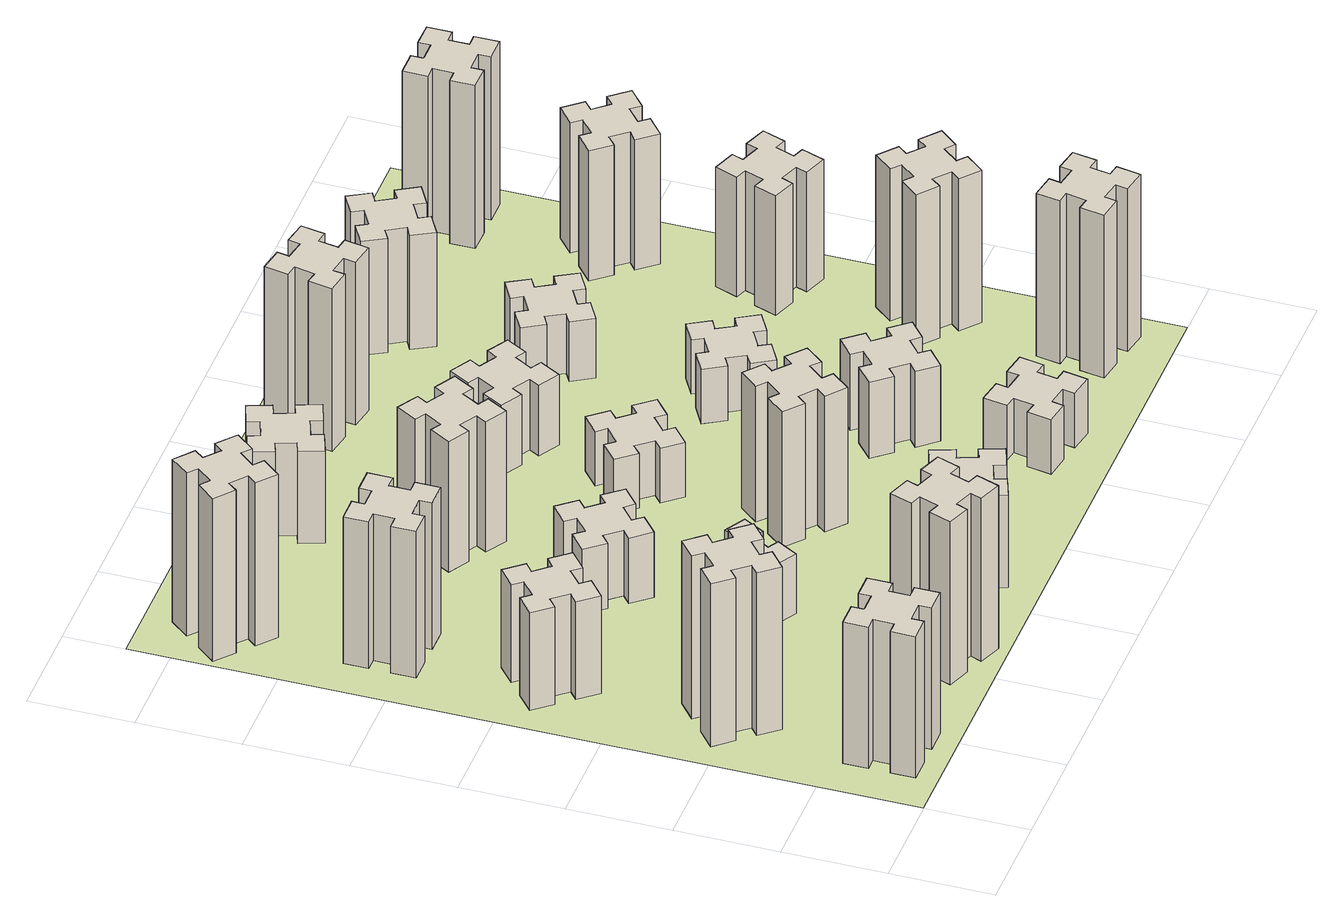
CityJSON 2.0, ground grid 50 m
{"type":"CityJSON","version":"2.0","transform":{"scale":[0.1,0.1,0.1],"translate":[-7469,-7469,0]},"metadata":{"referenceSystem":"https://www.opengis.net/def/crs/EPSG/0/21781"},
"CityObjects":{
"building1":{"type":"Building","attributes":{"class":"1000","function":"1000","usage":"1000","yearOfConstruction":2016,"roofType":"1000","measuredHeight":78,"storeysAboveGround":30,"storeysBelowGround":0},"geometry":[{"type":"Solid","lod":"1","boundaries":[[[[0,1,2,3,4,5,6,7,8,9,10,11,12,13,14,15,16,17,18,19]],[[17,16,20,21]],[[16,15,22,20]],[[15,14,23,22]],[[14,13,24,23]],[[13,12,25,24]],[[12,11,26,25]],[[11,10,27,26]],[[10,9,28,27]],[[9,8,29,28]],[[8,7,30,29]],[[7,6,31,30]],[[6,5,32,31]],[[5,4,33,32]],[[4,3,34,33]],[[3,2,35,34]],[[2,1,36,35]],[[1,0,37,36]],[[0,19,38,37]],[[19,18,39,38]],[[18,17,21,39]],[[24,25,26,27,28,29,30,31,32,33,34,35,36,37,38,39,21,20,22,23]]]]}]},
"building2":{"type":"Building","attributes":{"class":"1000","function":"1000","usage":"1000","yearOfConstruction":2016,"roofType":"1000","measuredHeight":90,"storeysAboveGround":30,"storeysBelowGround":0},"geometry":[{"type":"Solid","lod":"1","boundaries":[[[[40,41,42,43,44,45,46,47,48,49,50,51,52,53,54,55,56,57,58,59]],[[57,56,60,61]],[[56,55,62,60]],[[55,54,63,62]],[[54,53,64,63]],[[53,52,65,64]],[[52,51,66,65]],[[51,50,67,66]],[[50,49,68,67]],[[49,48,69,68]],[[48,47,70,69]],[[47,46,71,70]],[[46,45,72,71]],[[45,44,73,72]],[[44,43,74,73]],[[43,42,75,74]],[[42,41,76,75]],[[41,40,77,76]],[[40,59,78,77]],[[59,58,79,78]],[[58,57,61,79]],[[64,65,66,67,68,69,70,71,72,73,74,75,76,77,78,79,61,60,62,63]]]]}]},
"building3":{"type":"Building","attributes":{"class":"1000","function":"1000","usage":"1000","yearOfConstruction":2016,"roofType":"1000","measuredHeight":54,"storeysAboveGround":30,"storeysBelowGround":0},"geometry":[{"type":"Solid","lod":"1","boundaries":[[[[80,81,82,83,84,85,86,87,88,89,90,91,92,93,94,95,96,97,98,99]],[[97,96,100,101]],[[96,95,102,100]],[[95,94,103,102]],[[94,93,104,103]],[[93,92,105,104]],[[92,91,106,105]],[[91,90,107,106]],[[90,89,108,107]],[[89,88,109,108]],[[88,87,110,109]],[[87,86,111,110]],[[86,85,112,111]],[[85,84,113,112]],[[84,83,114,113]],[[83,82,115,114]],[[82,81,116,115]],[[81,80,117,116]],[[80,99,118,117]],[[99,98,119,118]],[[98,97,101,119]],[[104,105,106,107,108,109,110,111,112,113,114,115,116,117,118,119,101,100,102,103]]]]}]},
"building4":{"type":"Building","attributes":{"class":"1000","function":"1000","usage":"1000","yearOfConstruction":2016,"roofType":"1000","measuredHeight":81,"storeysAboveGround":30,"storeysBelowGround":0},"geometry":[{"type":"Solid","lod":"1","boundaries":[[[[120,121,122,123,124,125,126,127,128,129,130,131,132,133,134,135,136,137,138,139]],[[137,136,140,141]],[[136,135,142,140]],[[135,134,143,142]],[[134,133,144,143]],[[133,132,145,144]],[[132,131,146,145]],[[131,130,147,146]],[[130,129,148,147]],[[129,128,149,148]],[[128,127,150,149]],[[127,126,151,150]],[[126,125,152,151]],[[125,124,153,152]],[[124,123,154,153]],[[123,122,155,154]],[[122,121,156,155]],[[121,120,157,156]],[[120,139,158,157]],[[139,138,159,158]],[[138,137,141,159]],[[144,145,146,147,148,149,150,151,152,153,154,155,156,157,158,159,141,140,142,143]]]]}]},
"building5":{"type":"Building","attributes":{"class":"1000","function":"1000","usage":"1000","yearOfConstruction":2016,"roofType":"1000","measuredHeight":90,"storeysAboveGround":30,"storeysBelowGround":0},"geometry":[{"type":"Solid","lod":"1","boundaries":[[[[160,161,162,163,164,165,166,167,168,169,170,171,172,173,174,175,176,177,178,179]],[[177,176,180,181]],[[176,175,182,180]],[[175,174,183,182]],[[174,173,184,183]],[[173,172,185,184]],[[172,171,186,185]],[[171,170,187,186]],[[170,169,188,187]],[[169,168,189,188]],[[168,167,190,189]],[[167,166,191,190]],[[166,165,192,191]],[[165,164,193,192]],[[164,163,194,193]],[[163,162,195,194]],[[162,161,196,195]],[[161,160,197,196]],[[160,179,198,197]],[[179,178,199,198]],[[178,177,181,199]],[[184,185,186,187,188,189,190,191,192,193,194,195,196,197,198,199,181,180,182,183]]]]}]},
"building6":{"type":"Building","attributes":{"class":"1000","function":"1000","usage":"1000","yearOfConstruction":2016,"roofType":"1000","measuredHeight":90,"storeysAboveGround":30,"storeysBelowGround":0},"geometry":[{"type":"Solid","lod":"1","boundaries":[[[[200,201,202,203,204,205,206,207,208,209,210,211,212,213,214,215,216,217,218,219]],[[217,216,220,221]],[[216,215,222,220]],[[215,214,223,222]],[[214,213,224,223]],[[213,212,225,224]],[[212,211,226,225]],[[211,210,227,226]],[[210,209,228,227]],[[209,208,229,228]],[[208,207,230,229]],[[207,206,231,230]],[[206,205,232,231]],[[205,204,233,232]],[[204,203,234,233]],[[203,202,235,234]],[[202,201,236,235]],[[201,200,237,236]],[[200,219,238,237]],[[219,218,239,238]],[[218,217,221,239]],[[224,225,226,227,228,229,230,231,232,233,234,235,236,237,238,239,221,220,222,223]]]]}]},
"building7":{"type":"Building","attributes":{"class":"1000","function":"1000","usage":"1000","yearOfConstruction":2016,"roofType":"1000","measuredHeight":33,"storeysAboveGround":30,"storeysBelowGround":0},"geometry":[{"type":"Solid","lod":"1","boundaries":[[[[240,241,242,243,244,245,246,247,248,249,250,251,252,253,254,255,256,257,258,259]],[[257,256,260,261]],[[256,255,262,260]],[[255,254,263,262]],[[254,253,264,263]],[[253,252,265,264]],[[252,251,266,265]],[[251,250,267,266]],[[250,249,268,267]],[[249,248,269,268]],[[248,247,270,269]],[[247,246,271,270]],[[246,245,272,271]],[[245,244,273,272]],[[244,243,274,273]],[[243,242,275,274]],[[242,241,276,275]],[[241,240,277,276]],[[240,259,278,277]],[[259,258,279,278]],[[258,257,261,279]],[[264,265,266,267,268,269,270,271,272,273,274,275,276,277,278,279,261,260,262,263]]]]}]},
"building8":{"type":"Building","attributes":{"class":"1000","function":"1000","usage":"1000","yearOfConstruction":2016,"roofType":"1000","measuredHeight":36,"storeysAboveGround":30,"storeysBelowGround":0},"geometry":[{"type":"Solid","lod":"1","boundaries":[[[[280,281,282,283,284,285,286,287,288,289,290,291,292,293,294,295,296,297,298,299]],[[297,296,300,301]],[[296,295,302,300]],[[295,294,303,302]],[[294,293,304,303]],[[293,292,305,304]],[[292,291,306,305]],[[291,290,307,306]],[[290,289,308,307]],[[289,288,309,308]],[[288,287,310,309]],[[287,286,311,310]],[[286,285,312,311]],[[285,284,313,312]],[[284,283,314,313]],[[283,282,315,314]],[[282,281,316,315]],[[281,280,317,316]],[[280,299,318,317]],[[299,298,319,318]],[[298,297,301,319]],[[304,305,306,307,308,309,310,311,312,313,314,315,316,317,318,319,301,300,302,303]]]]}]},
"building9":{"type":"Building","attributes":{"class":"1000","function":"1000","usage":"1000","yearOfConstruction":2016,"roofType":"1000","measuredHeight":51,"storeysAboveGround":30,"storeysBelowGround":0},"geometry":[{"type":"Solid","lod":"1","boundaries":[[[[320,321,322,323,324,325,326,327,328,329,330,331,332,333,334,335,336,337,338,339]],[[337,336,340,341]],[[336,335,342,340]],[[335,334,343,342]],[[334,333,344,343]],[[333,332,345,344]],[[332,331,346,345]],[[331,330,347,346]],[[330,329,348,347]],[[329,328,349,348]],[[328,327,350,349]],[[327,326,351,350]],[[326,325,352,351]],[[325,324,353,352]],[[324,323,354,353]],[[323,322,355,354]],[[322,321,356,355]],[[321,320,357,356]],[[320,339,358,357]],[[339,338,359,358]],[[338,337,341,359]],[[344,345,346,347,348,349,350,351,352,353,354,355,356,357,358,359,341,340,342,343]]]]}]},
"building10":{"type":"Building","attributes":{"class":"1000","function":"1000","usage":"1000","yearOfConstruction":2016,"roofType":"1000","measuredHeight":72,"storeysAboveGround":30,"storeysBelowGround":0},"geometry":[{"type":"Solid","lod":"1","boundaries":[[[[360,361,362,363,364,365,366,367,368,369,370,371,372,373,374,375,376,377,378,379]],[[377,376,380,381]],[[376,375,382,380]],[[375,374,383,382]],[[374,373,384,383]],[[373,372,385,384]],[[372,371,386,385]],[[371,370,387,386]],[[370,369,388,387]],[[369,368,389,388]],[[368,367,390,389]],[[367,366,391,390]],[[366,365,392,391]],[[365,364,393,392]],[[364,363,394,393]],[[363,362,395,394]],[[362,361,396,395]],[[361,360,397,396]],[[360,379,398,397]],[[379,378,399,398]],[[378,377,381,399]],[[384,385,386,387,388,389,390,391,392,393,394,395,396,397,398,399,381,380,382,383]]]]}]},
"building11":{"type":"Building","attributes":{"class":"1000","function":"1000","usage":"1000","yearOfConstruction":2016,"roofType":"1000","measuredHeight":51,"storeysAboveGround":30,"storeysBelowGround":0},"geometry":[{"type":"Solid","lod":"1","boundaries":[[[[400,401,402,403,404,405,406,407,408,409,410,411,412,413,414,415,416,417,418,419]],[[417,416,420,421]],[[416,415,422,420]],[[415,414,423,422]],[[414,413,424,423]],[[413,412,425,424]],[[412,411,426,425]],[[411,410,427,426]],[[410,409,428,427]],[[409,408,429,428]],[[408,407,430,429]],[[407,406,431,430]],[[406,405,432,431]],[[405,404,433,432]],[[404,403,434,433]],[[403,402,435,434]],[[402,401,436,435]],[[401,400,437,436]],[[400,419,438,437]],[[419,418,439,438]],[[418,417,421,439]],[[424,425,426,427,428,429,430,431,432,433,434,435,436,437,438,439,421,420,422,423]]]]}]},
"building12":{"type":"Building","attributes":{"class":"1000","function":"1000","usage":"1000","yearOfConstruction":2016,"roofType":"1000","measuredHeight":75,"storeysAboveGround":30,"storeysBelowGround":0},"geometry":[{"type":"Solid","lod":"1","boundaries":[[[[440,441,442,443,444,445,446,447,448,449,450,451,452,453,454,455,456,457,458,459]],[[457,456,460,461]],[[456,455,462,460]],[[455,454,463,462]],[[454,453,464,463]],[[453,452,465,464]],[[452,451,466,465]],[[451,450,467,466]],[[450,449,468,467]],[[449,448,469,468]],[[448,447,470,469]],[[447,446,471,470]],[[446,445,472,471]],[[445,444,473,472]],[[444,443,474,473]],[[443,442,475,474]],[[442,441,476,475]],[[441,440,477,476]],[[440,459,478,477]],[[459,458,479,478]],[[458,457,461,479]],[[464,465,466,467,468,469,470,471,472,473,474,475,476,477,478,479,461,460,462,463]]]]}]},
"building13":{"type":"Building","attributes":{"class":"1000","function":"1000","usage":"1000","yearOfConstruction":2016,"roofType":"1000","measuredHeight":30,"storeysAboveGround":30,"storeysBelowGround":0},"geometry":[{"type":"Solid","lod":"1","boundaries":[[[[480,481,482,483,484,485,486,487,488,489,490,491,492,493,494,495,496,497,498,499]],[[497,496,500,501]],[[496,495,502,500]],[[495,494,503,502]],[[494,493,504,503]],[[493,492,505,504]],[[492,491,506,505]],[[491,490,507,506]],[[490,489,508,507]],[[489,488,509,508]],[[488,487,510,509]],[[487,486,511,510]],[[486,485,512,511]],[[485,484,513,512]],[[484,483,514,513]],[[483,482,515,514]],[[482,481,516,515]],[[481,480,517,516]],[[480,499,518,517]],[[499,498,519,518]],[[498,497,501,519]],[[504,505,506,507,508,509,510,511,512,513,514,515,516,517,518,519,501,500,502,503]]]]}]},
"building14":{"type":"Building","attributes":{"class":"1000","function":"1000","usage":"1000","yearOfConstruction":2016,"roofType":"1000","measuredHeight":39,"storeysAboveGround":30,"storeysBelowGround":0},"geometry":[{"type":"Solid","lod":"1","boundaries":[[[[520,521,522,523,524,525,526,527,528,529,530,531,532,533,534,535,536,537,538,539]],[[537,536,540,541]],[[536,535,542,540]],[[535,534,543,542]],[[534,533,544,543]],[[533,532,545,544]],[[532,531,546,545]],[[531,530,547,546]],[[530,529,548,547]],[[529,528,549,548]],[[528,527,550,549]],[[527,526,551,550]],[[526,525,552,551]],[[525,524,553,552]],[[524,523,554,553]],[[523,522,555,554]],[[522,521,556,555]],[[521,520,557,556]],[[520,539,558,557]],[[539,538,559,558]],[[538,537,541,559]],[[544,545,546,547,548,549,550,551,552,553,554,555,556,557,558,559,541,540,542,543]]]]}]},
"building15":{"type":"Building","attributes":{"class":"1000","function":"1000","usage":"1000","yearOfConstruction":2016,"roofType":"1000","measuredHeight":30,"storeysAboveGround":30,"storeysBelowGround":0},"geometry":[{"type":"Solid","lod":"1","boundaries":[[[[560,561,562,563,564,565,566,567,568,569,570,571,572,573,574,575,576,577,578,579]],[[577,576,580,581]],[[576,575,582,580]],[[575,574,583,582]],[[574,573,584,583]],[[573,572,585,584]],[[572,571,586,585]],[[571,570,587,586]],[[570,569,588,587]],[[569,568,589,588]],[[568,567,590,589]],[[567,566,591,590]],[[566,565,592,591]],[[565,564,593,592]],[[564,563,594,593]],[[563,562,595,594]],[[562,561,596,595]],[[561,560,597,596]],[[560,579,598,597]],[[579,578,599,598]],[[578,577,581,599]],[[584,585,586,587,588,589,590,591,592,593,594,595,596,597,598,599,581,580,582,583]]]]}]},
"building16":{"type":"Building","attributes":{"class":"1000","function":"1000","usage":"1000","yearOfConstruction":2016,"roofType":"1000","measuredHeight":90,"storeysAboveGround":30,"storeysBelowGround":0},"geometry":[{"type":"Solid","lod":"1","boundaries":[[[[600,601,602,603,604,605,606,607,608,609,610,611,612,613,614,615,616,617,618,619]],[[617,616,620,621]],[[616,615,622,620]],[[615,614,623,622]],[[614,613,624,623]],[[613,612,625,624]],[[612,611,626,625]],[[611,610,627,626]],[[610,609,628,627]],[[609,608,629,628]],[[608,607,630,629]],[[607,606,631,630]],[[606,605,632,631]],[[605,604,633,632]],[[604,603,634,633]],[[603,602,635,634]],[[602,601,636,635]],[[601,600,637,636]],[[600,619,638,637]],[[619,618,639,638]],[[618,617,621,639]],[[624,625,626,627,628,629,630,631,632,633,634,635,636,637,638,639,621,620,622,623]]]]}]},
"building17":{"type":"Building","attributes":{"class":"1000","function":"1000","usage":"1000","yearOfConstruction":2016,"roofType":"1000","measuredHeight":42,"storeysAboveGround":30,"storeysBelowGround":0},"geometry":[{"type":"Solid","lod":"1","boundaries":[[[[640,641,642,643,644,645,646,647,648,649,650,651,652,653,654,655,656,657,658,659]],[[657,656,660,661]],[[656,655,662,660]],[[655,654,663,662]],[[654,653,664,663]],[[653,652,665,664]],[[652,651,666,665]],[[651,650,667,666]],[[650,649,668,667]],[[649,648,669,668]],[[648,647,670,669]],[[647,646,671,670]],[[646,645,672,671]],[[645,644,673,672]],[[644,643,674,673]],[[643,642,675,674]],[[642,641,676,675]],[[641,640,677,676]],[[640,659,678,677]],[[659,658,679,678]],[[658,657,661,679]],[[664,665,666,667,668,669,670,671,672,673,674,675,676,677,678,679,661,660,662,663]]]]}]},
"building18":{"type":"Building","attributes":{"class":"1000","function":"1000","usage":"1000","yearOfConstruction":2016,"roofType":"1000","measuredHeight":30,"storeysAboveGround":30,"storeysBelowGround":0},"geometry":[{"type":"Solid","lod":"1","boundaries":[[[[680,681,682,683,684,685,686,687,688,689,690,691,692,693,694,695,696,697,698,699]],[[697,696,700,701]],[[696,695,702,700]],[[695,694,703,702]],[[694,693,704,703]],[[693,692,705,704]],[[692,691,706,705]],[[691,690,707,706]],[[690,689,708,707]],[[689,688,709,708]],[[688,687,710,709]],[[687,686,711,710]],[[686,685,712,711]],[[685,684,713,712]],[[684,683,714,713]],[[683,682,715,714]],[[682,681,716,715]],[[681,680,717,716]],[[680,699,718,717]],[[699,698,719,718]],[[698,697,701,719]],[[704,705,706,707,708,709,710,711,712,713,714,715,716,717,718,719,701,700,702,703]]]]}]},
"building19":{"type":"Building","attributes":{"class":"1000","function":"1000","usage":"1000","yearOfConstruction":2016,"roofType":"1000","measuredHeight":33,"storeysAboveGround":30,"storeysBelowGround":0},"geometry":[{"type":"Solid","lod":"1","boundaries":[[[[720,721,722,723,724,725,726,727,728,729,730,731,732,733,734,735,736,737,738,739]],[[737,736,740,741]],[[736,735,742,740]],[[735,734,743,742]],[[734,733,744,743]],[[733,732,745,744]],[[732,731,746,745]],[[731,730,747,746]],[[730,729,748,747]],[[729,728,749,748]],[[728,727,750,749]],[[727,726,751,750]],[[726,725,752,751]],[[725,724,753,752]],[[724,723,754,753]],[[723,722,755,754]],[[722,721,756,755]],[[721,720,757,756]],[[720,739,758,757]],[[739,738,759,758]],[[738,737,741,759]],[[744,745,746,747,748,749,750,751,752,753,754,755,756,757,758,759,741,740,742,743]]]]}]},
"building20":{"type":"Building","attributes":{"class":"1000","function":"1000","usage":"1000","yearOfConstruction":2016,"roofType":"1000","measuredHeight":90,"storeysAboveGround":30,"storeysBelowGround":0},"geometry":[{"type":"Solid","lod":"1","boundaries":[[[[760,761,762,763,764,765,766,767,768,769,770,771,772,773,774,775,776,777,778,779]],[[777,776,780,781]],[[776,775,782,780]],[[775,774,783,782]],[[774,773,784,783]],[[773,772,785,784]],[[772,771,786,785]],[[771,770,787,786]],[[770,769,788,787]],[[769,768,789,788]],[[768,767,790,789]],[[767,766,791,790]],[[766,765,792,791]],[[765,764,793,792]],[[764,763,794,793]],[[763,762,795,794]],[[762,761,796,795]],[[761,760,797,796]],[[760,779,798,797]],[[779,778,799,798]],[[778,777,781,799]],[[784,785,786,787,788,789,790,791,792,793,794,795,796,797,798,799,781,780,782,783]]]]}]},
"building21":{"type":"Building","attributes":{"class":"1000","function":"1000","usage":"1000","yearOfConstruction":2016,"roofType":"1000","measuredHeight":63,"storeysAboveGround":30,"storeysBelowGround":0},"geometry":[{"type":"Solid","lod":"1","boundaries":[[[[800,801,802,803,804,805,806,807,808,809,810,811,812,813,814,815,816,817,818,819]],[[817,816,820,821]],[[816,815,822,820]],[[815,814,823,822]],[[814,813,824,823]],[[813,812,825,824]],[[812,811,826,825]],[[811,810,827,826]],[[810,809,828,827]],[[809,808,829,828]],[[808,807,830,829]],[[807,806,831,830]],[[806,805,832,831]],[[805,804,833,832]],[[804,803,834,833]],[[803,802,835,834]],[[802,801,836,835]],[[801,800,837,836]],[[800,819,838,837]],[[819,818,839,838]],[[818,817,821,839]],[[824,825,826,827,828,829,830,831,832,833,834,835,836,837,838,839,821,820,822,823]]]]}]},
"building22":{"type":"Building","attributes":{"class":"1000","function":"1000","usage":"1000","yearOfConstruction":2016,"roofType":"1000","measuredHeight":84,"storeysAboveGround":30,"storeysBelowGround":0},"geometry":[{"type":"Solid","lod":"1","boundaries":[[[[840,841,842,843,844,845,846,847,848,849,850,851,852,853,854,855,856,857,858,859]],[[857,856,860,861]],[[856,855,862,860]],[[855,854,863,862]],[[854,853,864,863]],[[853,852,865,864]],[[852,851,866,865]],[[851,850,867,866]],[[850,849,868,867]],[[849,848,869,868]],[[848,847,870,869]],[[847,846,871,870]],[[846,845,872,871]],[[845,844,873,872]],[[844,843,874,873]],[[843,842,875,874]],[[842,841,876,875]],[[841,840,877,876]],[[840,859,878,877]],[[859,858,879,878]],[[858,857,861,879]],[[864,865,866,867,868,869,870,871,872,873,874,875,876,877,878,879,861,860,862,863]]]]}]},
"building23":{"type":"Building","attributes":{"class":"1000","function":"1000","usage":"1000","yearOfConstruction":2016,"roofType":"1000","measuredHeight":66,"storeysAboveGround":30,"storeysBelowGround":0},"geometry":[{"type":"Solid","lod":"1","boundaries":[[[[880,881,882,883,884,885,886,887,888,889,890,891,892,893,894,895,896,897,898,899]],[[897,896,900,901]],[[896,895,902,900]],[[895,894,903,902]],[[894,893,904,903]],[[893,892,905,904]],[[892,891,906,905]],[[891,890,907,906]],[[890,889,908,907]],[[889,888,909,908]],[[888,887,910,909]],[[887,886,911,910]],[[886,885,912,911]],[[885,884,913,912]],[[884,883,914,913]],[[883,882,915,914]],[[882,881,916,915]],[[881,880,917,916]],[[880,899,918,917]],[[899,898,919,918]],[[898,897,901,919]],[[904,905,906,907,908,909,910,911,912,913,914,915,916,917,918,919,901,900,902,903]]]]}]},
"building24":{"type":"Building","attributes":{"class":"1000","function":"1000","usage":"1000","yearOfConstruction":2016,"roofType":"1000","measuredHeight":72,"storeysAboveGround":30,"storeysBelowGround":0},"geometry":[{"type":"Solid","lod":"1","boundaries":[[[[920,921,922,923,924,925,926,927,928,929,930,931,932,933,934,935,936,937,938,939]],[[937,936,940,941]],[[936,935,942,940]],[[935,934,943,942]],[[934,933,944,943]],[[933,932,945,944]],[[932,931,946,945]],[[931,930,947,946]],[[930,929,948,947]],[[929,928,949,948]],[[928,927,950,949]],[[927,926,951,950]],[[926,925,952,951]],[[925,924,953,952]],[[924,923,954,953]],[[923,922,955,954]],[[922,921,956,955]],[[921,920,957,956]],[[920,939,958,957]],[[939,938,959,958]],[[938,937,941,959]],[[944,945,946,947,948,949,950,951,952,953,954,955,956,957,958,959,941,940,942,943]]]]}]},
"building25":{"type":"Building","attributes":{"class":"1000","function":"1000","usage":"1000","yearOfConstruction":2016,"roofType":"1000","measuredHeight":90,"storeysAboveGround":30,"storeysBelowGround":0},"geometry":[{"type":"Solid","lod":"1","boundaries":[[[[960,961,962,963,964,965,966,967,968,969,970,971,972,973,974,975,976,977,978,979]],[[977,976,980,981]],[[976,975,982,980]],[[975,974,983,982]],[[974,973,984,983]],[[973,972,985,984]],[[972,971,986,985]],[[971,970,987,986]],[[970,969,988,987]],[[969,968,989,988]],[[968,967,990,989]],[[967,966,991,990]],[[966,965,992,991]],[[965,964,993,992]],[[964,963,994,993]],[[963,962,995,994]],[[962,961,996,995]],[[961,960,997,996]],[[960,979,998,997]],[[979,978,999,998]],[[978,977,981,999]],[[984,985,986,987,988,989,990,991,992,993,994,995,996,997,998,999,981,980,982,983]]]]}]},
"landuse1":{"type":"LandUse","attributes":{"name":"plot1","function":"1010"},"geometry":[{"type":"MultiSurface","lod":"1","boundaries":[[[1000,1001,1002,1003]]]}]}
},
"vertices":[
[265,325,0],[265,225,0],[205,225,0],[205,105,0],[325,105,0],[325,165,0],[425,165,0],[425,105,0],[545,105,0],[545,225,0],[485,225,0],[485,325,0],[545,325,0],[545,445,0],[425,445,0],[425,385,0],[325,385,0],[325,445,0],[205,445,0],[205,325,0],[325,385,780],[325,445,780],[425,385,780],[425,445,780],[545,445,780],[545,325,780],[485,325,780],[485,225,780],[545,225,780],[545,105,780],[425,105,780],[425,165,780],[325,165,780],[325,105,780],[205,105,780],[205,225,780],[265,225,780],[265,325,780],[205,325,780],[205,445,780],
[492,1048,0],[427,1124,0],[473,1163,0],[396,1255,0],[304,1178,0],[343,1132,0],[266,1067,0],[228,1113,0],[136,1036,0],[213,944,0],[259,983,0],[323,906,0],[277,868,0],[354,776,0],[446,853,0],[408,899,0],[484,963,0],[523,917,0],[615,994,0],[538,1086,0],[484,963,900],[523,917,900],[408,899,900],[446,853,900],[354,776,900],[277,868,900],[323,906,900],[259,983,900],[213,944,900],[136,1036,900],[228,1113,900],[266,1067,900],[343,1132,900],[304,1178,900],[396,1255,900],[473,1163,900],[427,1124,900],[492,1048,900],[538,1086,900],[615,994,900],
[492,1888,0],[427,1964,0],[473,2003,0],[396,2095,0],[304,2018,0],[343,1972,0],[266,1907,0],[228,1953,0],[136,1876,0],[213,1784,0],[259,1823,0],[323,1746,0],[277,1708,0],[354,1616,0],[446,1693,0],[408,1739,0],[484,1803,0],[523,1757,0],[615,1834,0],[538,1926,0],[484,1803,540],[523,1757,540],[408,1739,540],[446,1693,540],[354,1616,540],[277,1708,540],[323,1746,540],[259,1823,540],[213,1784,540],[136,1876,540],[228,1953,540],[266,1907,540],[343,1972,540],[304,2018,540],[396,2095,540],[473,2003,540],[427,1964,540],[492,1888,540],[538,1926,540],[615,1834,540],
[485,2545,0],[485,2645,0],[545,2645,0],[545,2765,0],[425,2765,0],[425,2705,0],[325,2705,0],[325,2765,0],[205,2765,0],[205,2645,0],[265,2645,0],[265,2545,0],[205,2545,0],[205,2425,0],[325,2425,0],[325,2485,0],[425,2485,0],[425,2425,0],[545,2425,0],[545,2545,0],[425,2485,810],[425,2425,810],[325,2485,810],[325,2425,810],[205,2425,810],[205,2545,810],[265,2545,810],[265,2645,810],[205,2645,810],[205,2765,810],[325,2765,810],[325,2705,810],[425,2705,810],[425,2765,810],[545,2765,810],[545,2645,810],[485,2645,810],[485,2545,810],[545,2545,810],[545,2425,810],
[1029,360,0],[995,266,0],[939,287,0],[897,174,0],[1010,133,0],[1031,189,0],[1125,155,0],[1104,99,0],[1217,57,0],[1258,170,0],[1202,191,0],[1236,285,0],[1292,264,0],[1333,377,0],[1220,418,0],[1200,362,0],[1106,396,0],[1127,452,0],[1014,493,0],[973,380,0],[1106,396,900],[1127,452,900],[1200,362,900],[1220,418,900],[1333,377,900],[1292,264,900],[1236,285,900],[1202,191,900],[1258,170,900],[1217,57,900],[1104,99,900],[1125,155,900],[1031,189,900],[1010,133,900],[897,174,900],[939,287,900],[995,266,900],[1029,360,900],[973,380,900],[1014,493,900],
[384,3387,0],[308,3452,0],[346,3498,0],[254,3575,0],[177,3483,0],[223,3444,0],[159,3368,0],[113,3406,0],[36,3314,0],[128,3237,0],[166,3283,0],[243,3219,0],[204,3173,0],[296,3096,0],[373,3188,0],[327,3226,0],[392,3303,0],[438,3264,0],[515,3356,0],[423,3433,0],[392,3303,900],[438,3264,900],[327,3226,900],[373,3188,900],[296,3096,900],[204,3173,900],[243,3219,900],[166,3283,900],[128,3237,900],[36,3314,900],[113,3406,900],[159,3368,900],[223,3444,900],[177,3483,900],[254,3575,900],[346,3498,900],[308,3452,900],[384,3387,900],[423,3433,900],[515,3356,900],
[1186,1117,0],[1236,1204,0],[1288,1174,0],[1348,1278,0],[1244,1338,0],[1214,1286,0],[1127,1336,0],[1157,1388,0],[1053,1448,0],[993,1344,0],[1045,1314,0],[995,1227,0],[943,1257,0],[883,1153,0],[987,1093,0],[1017,1145,0],[1104,1095,0],[1074,1043,0],[1178,983,0],[1238,1087,0],[1104,1095,330],[1074,1043,330],[1017,1145,330],[987,1093,330],[883,1153,330],[943,1257,330],[995,1227,330],[1045,1314,330],[993,1344,330],[1053,1448,330],[1157,1388,330],[1127,1336,330],[1214,1286,330],[1244,1338,330],[1348,1278,330],[1288,1174,330],[1236,1204,330],[1186,1117,330],[1238,1087,330],[1178,983,330],
[1083,1972,0],[1006,1907,0],[968,1953,0],[876,1876,0],[953,1784,0],[999,1823,0],[1063,1746,0],[1017,1708,0],[1094,1616,0],[1186,1693,0],[1148,1739,0],[1224,1803,0],[1263,1757,0],[1355,1834,0],[1278,1926,0],[1232,1888,0],[1167,1964,0],[1213,2003,0],[1136,2095,0],[1044,2018,0],[1167,1964,360],[1213,2003,360],[1232,1888,360],[1278,1926,360],[1355,1834,360],[1263,1757,360],[1224,1803,360],[1148,1739,360],[1186,1693,360],[1094,1616,360],[1017,1708,360],[1063,1746,360],[999,1823,360],[953,1784,360],[876,1876,360],[968,1953,360],[1006,1907,360],[1083,1972,360],[1044,2018,360],[1136,2095,360],
[1765,496,0],[1671,462,0],[1650,518,0],[1537,477,0],[1579,364,0],[1635,385,0],[1669,291,0],[1613,270,0],[1654,157,0],[1767,199,0],[1746,255,0],[1840,289,0],[1860,233,0],[1973,274,0],[1932,387,0],[1876,366,0],[1842,460,0],[1898,480,0],[1857,593,0],[1744,552,0],[1842,460,510],[1898,480,510],[1876,366,510],[1932,387,510],[1973,274,510],[1860,233,510],[1840,289,510],[1746,255,510],[1767,199,510],[1654,157,510],[1613,270,510],[1669,291,510],[1635,385,510],[1579,364,510],[1537,477,510],[1650,518,510],[1671,462,510],[1765,496,510],[1744,552,510],[1857,593,510],
[1314,2666,0],[1227,2716,0],[1257,2768,0],[1153,2828,0],[1093,2724,0],[1145,2694,0],[1095,2607,0],[1043,2637,0],[983,2533,0],[1087,2473,0],[1117,2525,0],[1204,2475,0],[1174,2423,0],[1278,2363,0],[1338,2467,0],[1286,2497,0],[1336,2584,0],[1388,2554,0],[1448,2658,0],[1344,2718,0],[1336,2584,720],[1388,2554,720],[1286,2497,720],[1338,2467,720],[1278,2363,720],[1174,2423,720],[1204,2475,720],[1117,2525,720],[1087,2473,720],[983,2533,720],[1043,2637,720],[1095,2607,720],[1145,2694,720],[1093,2724,720],[1153,2828,720],[1257,2768,720],[1227,2716,720],[1314,2666,720],[1344,2718,720],[1448,2658,720],
[1125,3456,0],[1031,3422,0],[1010,3478,0],[897,3437,0],[939,3324,0],[995,3345,0],[1029,3251,0],[973,3230,0],[1014,3117,0],[1127,3159,0],[1106,3215,0],[1200,3249,0],[1220,3193,0],[1333,3234,0],[1292,3347,0],[1236,3326,0],[1202,3420,0],[1258,3440,0],[1217,3553,0],[1104,3512,0],[1202,3420,510],[1258,3440,510],[1236,3326,510],[1292,3347,510],[1333,3234,510],[1220,3193,510],[1200,3249,510],[1106,3215,510],[1127,3159,510],[1014,3117,510],[973,3230,510],[1029,3251,510],[995,3345,510],[939,3324,510],[897,3437,510],[1010,3478,510],[1031,3422,510],[1125,3456,510],[1104,3512,510],[1217,3553,510],
[1803,1324,0],[1739,1248,0],[1693,1286,0],[1616,1194,0],[1708,1117,0],[1746,1163,0],[1823,1099,0],[1784,1053,0],[1876,976,0],[1953,1068,0],[1907,1106,0],[1972,1183,0],[2018,1144,0],[2095,1236,0],[2003,1313,0],[1964,1267,0],[1888,1332,0],[1926,1378,0],[1834,1455,0],[1757,1363,0],[1888,1332,750],[1926,1378,750],[1964,1267,750],[2003,1313,750],[2095,1236,750],[2018,1144,750],[1972,1183,750],[1907,1106,750],[1953,1068,750],[1876,976,750],[1784,1053,750],[1823,1099,750],[1746,1163,750],[1708,1117,750],[1616,1194,750],[1693,1286,750],[1739,1248,750],[1803,1324,750],[1757,1363,750],[1834,1455,750],
[1972,1988,0],[1907,2064,0],[1953,2103,0],[1876,2195,0],[1784,2118,0],[1823,2072,0],[1746,2007,0],[1708,2053,0],[1616,1976,0],[1693,1884,0],[1739,1923,0],[1803,1846,0],[1757,1808,0],[1834,1716,0],[1926,1793,0],[1888,1839,0],[1964,1903,0],[2003,1857,0],[2095,1934,0],[2018,2026,0],[1964,1903,300],[2003,1857,300],[1888,1839,300],[1926,1793,300],[1834,1716,300],[1757,1808,300],[1803,1846,300],[1739,1923,300],[1693,1884,300],[1616,1976,300],[1708,2053,300],[1746,2007,300],[1823,2072,300],[1784,2118,300],[1876,2195,300],[1953,2103,300],[1907,2064,300],[1972,1988,300],[2018,2026,300],[2095,1934,300],
[2026,2497,0],[2076,2584,0],[2128,2554,0],[2188,2658,0],[2084,2718,0],[2054,2666,0],[1967,2716,0],[1997,2768,0],[1893,2828,0],[1833,2724,0],[1885,2694,0],[1835,2607,0],[1783,2637,0],[1723,2533,0],[1827,2473,0],[1857,2525,0],[1944,2475,0],[1914,2423,0],[2018,2363,0],[2078,2467,0],[1944,2475,390],[1914,2423,390],[1857,2525,390],[1827,2473,390],[1723,2533,390],[1783,2637,390],[1835,2607,390],[1885,2694,390],[1833,2724,390],[1893,2828,390],[1997,2768,390],[1967,2716,390],[2054,2666,390],[2084,2718,390],[2188,2658,390],[2128,2554,390],[2076,2584,390],[2026,2497,390],[2078,2467,390],[2018,2363,390],
[2596,444,0],[2578,345,0],[2519,356,0],[2498,237,0],[2617,217,0],[2627,276,0],[2725,258,0],[2715,199,0],[2833,178,0],[2854,297,0],[2795,307,0],[2812,405,0],[2871,395,0],[2892,513,0],[2774,534,0],[2764,475,0],[2665,492,0],[2676,551,0],[2557,572,0],[2537,454,0],[2665,492,300],[2676,551,300],[2764,475,300],[2774,534,300],[2892,513,300],[2871,395,300],[2812,405,300],[2795,307,300],[2854,297,300],[2833,178,300],[2715,199,300],[2725,258,300],[2627,276,300],[2617,217,300],[2498,237,300],[2519,356,300],[2578,345,300],[2596,444,300],[2537,454,300],[2557,572,300],
[1955,3367,0],[1972,3465,0],[2031,3455,0],[2052,3573,0],[1934,3594,0],[1924,3535,0],[1825,3552,0],[1836,3611,0],[1717,3632,0],[1697,3514,0],[1756,3504,0],[1738,3405,0],[1679,3416,0],[1658,3297,0],[1777,3277,0],[1787,3336,0],[1885,3318,0],[1875,3259,0],[1993,3238,0],[2014,3357,0],[1885,3318,900],[1875,3259,900],[1787,3336,900],[1777,3277,900],[1658,3297,900],[1679,3416,900],[1738,3405,900],[1756,3504,900],[1697,3514,900],[1717,3632,900],[1836,3611,900],[1825,3552,900],[1924,3535,900],[1934,3594,900],[2052,3573,900],[2031,3455,900],[1972,3465,900],[1955,3367,900],[2014,3357,900],[1993,3238,900],
[2563,1132,0],[2486,1067,0],[2448,1113,0],[2356,1036,0],[2433,944,0],[2479,983,0],[2543,906,0],[2497,868,0],[2574,776,0],[2666,853,0],[2628,899,0],[2704,963,0],[2743,917,0],[2835,994,0],[2758,1086,0],[2712,1048,0],[2647,1124,0],[2693,1163,0],[2616,1255,0],[2524,1178,0],[2647,1124,420],[2693,1163,420],[2712,1048,420],[2758,1086,420],[2835,994,420],[2743,917,420],[2704,963,420],[2628,899,420],[2666,853,420],[2574,776,420],[2497,868,420],[2543,906,420],[2479,983,420],[2433,944,420],[2356,1036,420],[2448,1113,420],[2486,1067,420],[2563,1132,420],[2524,1178,420],[2616,1255,420],
[2475,1744,0],[2525,1657,0],[2473,1627,0],[2533,1523,0],[2637,1583,0],[2607,1635,0],[2694,1685,0],[2724,1633,0],[2828,1693,0],[2768,1797,0],[2716,1767,0],[2666,1854,0],[2718,1884,0],[2658,1988,0],[2554,1928,0],[2584,1876,0],[2497,1826,0],[2467,1878,0],[2363,1818,0],[2423,1714,0],[2497,1826,300],[2467,1878,300],[2584,1876,300],[2554,1928,300],[2658,1988,300],[2718,1884,300],[2666,1854,300],[2716,1767,300],[2768,1797,300],[2828,1693,300],[2724,1633,300],[2694,1685,300],[2607,1635,300],[2637,1583,300],[2533,1523,300],[2473,1627,300],[2525,1657,300],[2475,1744,300],[2423,1714,300],[2363,1818,300],
[2475,2584,0],[2525,2497,0],[2473,2467,0],[2533,2363,0],[2637,2423,0],[2607,2475,0],[2694,2525,0],[2724,2473,0],[2828,2533,0],[2768,2637,0],[2716,2607,0],[2666,2694,0],[2718,2724,0],[2658,2828,0],[2554,2768,0],[2584,2716,0],[2497,2666,0],[2467,2718,0],[2363,2658,0],[2423,2554,0],[2497,2666,330],[2467,2718,330],[2584,2716,330],[2554,2768,330],[2658,2828,330],[2718,2724,330],[2666,2694,330],[2716,2607,330],[2768,2637,330],[2828,2533,330],[2724,2473,330],[2694,2525,330],[2607,2475,330],[2637,2423,330],[2533,2363,330],[2473,2467,330],[2525,2497,330],[2475,2584,330],[2423,2554,330],[2363,2658,330],
[3504,475,0],[3405,492,0],[3416,551,0],[3297,572,0],[3277,454,0],[3336,444,0],[3318,345,0],[3259,356,0],[3238,237,0],[3357,217,0],[3367,276,0],[3465,258,0],[3455,199,0],[3573,178,0],[3594,297,0],[3535,307,0],[3552,405,0],[3611,395,0],[3632,513,0],[3514,534,0],[3552,405,900],[3611,395,900],[3535,307,900],[3594,297,900],[3573,178,900],[3455,199,900],[3465,258,900],[3367,276,900],[3357,217,900],[3238,237,900],[3259,356,900],[3318,345,900],[3336,444,900],[3277,454,900],[3297,572,900],[3416,551,900],[3405,492,900],[3504,475,900],[3514,534,900],[3632,513,900],
[2716,3347,0],[2666,3434,0],[2718,3464,0],[2658,3568,0],[2554,3508,0],[2584,3456,0],[2497,3406,0],[2467,3458,0],[2363,3398,0],[2423,3294,0],[2475,3324,0],[2525,3237,0],[2473,3207,0],[2533,3103,0],[2637,3163,0],[2607,3215,0],[2694,3265,0],[2724,3213,0],[2828,3273,0],[2768,3377,0],[2694,3265,630],[2724,3213,630],[2607,3215,630],[2637,3163,630],[2533,3103,630],[2473,3207,630],[2525,3237,630],[2475,3324,630],[2423,3294,630],[2363,3398,630],[2467,3458,630],[2497,3406,630],[2584,3456,630],[2554,3508,630],[2658,3568,630],[2718,3464,630],[2666,3434,630],[2716,3347,630],[2768,3377,630],[2828,3273,630],
[3487,1006,0],[3552,1083,0],[3598,1044,0],[3675,1136,0],[3583,1213,0],[3544,1167,0],[3468,1232,0],[3506,1278,0],[3414,1355,0],[3337,1263,0],[3383,1224,0],[3319,1148,0],[3273,1186,0],[3196,1094,0],[3288,1017,0],[3326,1063,0],[3403,999,0],[3364,953,0],[3456,876,0],[3533,968,0],[3403,999,840],[3364,953,840],[3326,1063,840],[3288,1017,840],[3196,1094,840],[3273,1186,840],[3319,1148,840],[3383,1224,840],[3337,1263,840],[3414,1355,840],[3506,1278,840],[3468,1232,840],[3544,1167,840],[3583,1213,840],[3675,1136,840],[3598,1044,840],[3552,1083,840],[3487,1006,840],[3533,968,840],[3456,876,840],
[3520,1942,0],[3426,1976,0],[3447,2032,0],[3334,2073,0],[3293,1960,0],[3349,1940,0],[3315,1846,0],[3259,1867,0],[3217,1754,0],[3330,1713,0],[3351,1769,0],[3445,1735,0],[3424,1679,0],[3537,1637,0],[3578,1750,0],[3522,1771,0],[3556,1865,0],[3612,1844,0],[3653,1957,0],[3540,1998,0],[3556,1865,660],[3612,1844,660],[3522,1771,660],[3578,1750,660],[3537,1637,660],[3424,1679,660],[3445,1735,660],[3351,1769,660],[3330,1713,660],[3217,1754,660],[3259,1867,660],[3315,1846,660],[3349,1940,660],[3293,1960,660],[3334,2073,660],[3447,2032,660],[3426,1976,660],[3520,1942,660],[3540,1998,660],[3653,1957,660],
[3319,2563,0],[3383,2486,0],[3337,2448,0],[3414,2356,0],[3506,2433,0],[3468,2479,0],[3544,2543,0],[3583,2497,0],[3675,2574,0],[3598,2666,0],[3552,2628,0],[3487,2704,0],[3533,2743,0],[3456,2835,0],[3364,2758,0],[3403,2712,0],[3326,2647,0],[3288,2693,0],[3196,2616,0],[3273,2524,0],[3326,2647,720],[3288,2693,720],[3403,2712,720],[3364,2758,720],[3456,2835,720],[3533,2743,720],[3487,2704,720],[3552,2628,720],[3598,2666,720],[3675,2574,720],[3583,2497,720],[3544,2543,720],[3468,2479,720],[3506,2433,720],[3414,2356,720],[3337,2448,720],[3383,2486,720],[3319,2563,720],[3273,2524,720],[3196,2616,720],
[3385,3225,0],[3485,3225,0],[3485,3165,0],[3605,3165,0],[3605,3285,0],[3545,3285,0],[3545,3385,0],[3605,3385,0],[3605,3505,0],[3485,3505,0],[3485,3445,0],[3385,3445,0],[3385,3505,0],[3265,3505,0],[3265,3385,0],[3325,3385,0],[3325,3285,0],[3265,3285,0],[3265,3165,0],[3385,3165,0],[3325,3285,900],[3265,3285,900],[3325,3385,900],[3265,3385,900],[3265,3505,900],[3385,3505,900],[3385,3445,900],[3485,3445,900],[3485,3505,900],[3605,3505,900],[3605,3385,900],[3545,3385,900],[3545,3285,900],[3605,3285,900],[3605,3165,900],[3485,3165,900],[3485,3225,900],[3385,3225,900],[3385,3165,900],[3265,3165,900],
[5,3705,0],[3705,3705,0],[3705,5,0],[5,5,0]
]}
